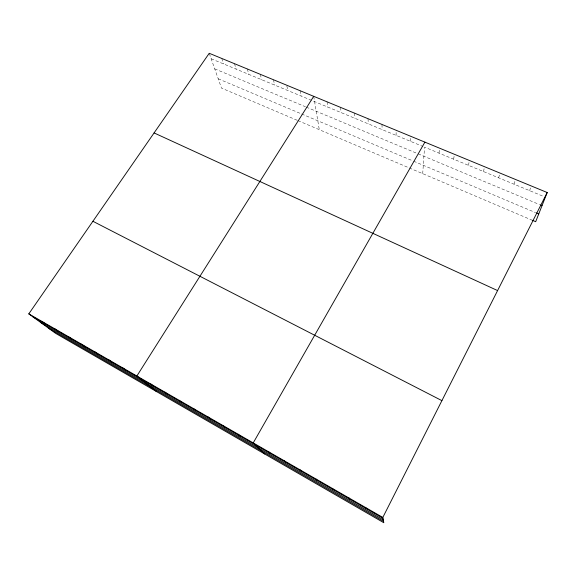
<?xml version="1.0" encoding="UTF-8"?>
<svg xmlns="http://www.w3.org/2000/svg" width="576" height="576" viewBox="0 0 576 576"><rect width="100%" height="100%" fill="white"/><g stroke="black" fill="none" stroke-linecap="round" stroke-linejoin="round"><path stroke-width="0.43" stroke-dasharray="2.88 2.16" d="M396.108 135.367L396.122 130.277M410.249 141.228L410.429 136.174M422.712 173.664L424.555 147.146L543.708 196.488M439.034 153.144L439.553 148.169M453.679 159.206L454.378 154.274M468.504 165.348L469.375 160.459M483.509 171.562L484.56 166.716M498.686 177.847L499.932 173.045M514.058 184.212L515.498 179.46M529.618 190.656L531.252 185.947M211.169 58.788L422.964 146.491M214.704 68.839L305.489 106.776M306.317 107.122L417.334 153.518M418.154 153.864L539.597 204.617M218.21 78.797L300.874 113.652M301.673 113.99L412.812 160.862M413.618 161.201L535.579 212.63M297.18 120.283L221.486 88.092L209.232 53.28M297.965 120.614L532.418 220.313M221.774 58.45L223.596 63.936M234.468 63.677L236.16 69.134M247.298 68.969L248.861 74.398M260.273 74.311L261.713 79.718M273.406 79.718L274.709 85.097M286.848 85.954L287.849 90.54M300.118 90.727L301.147 96.048M313.711 96.329L319.284 129.679M327.053 101.822L327.794 107.086M340.553 107.381L341.15 112.608M354.204 113.011L354.65 118.202M368.014 118.699L368.309 123.862M381.989 124.452L382.133 129.578"/><path stroke-width="0.86" d="M547.2 192.521L382.817 517.435L383.803 522.72L55.656 333.374L28.8 313.862L209.232 53.28L547.2 192.521L535.687 221.702L532.418 220.313M424.901 142.135L253.224 442.915L264.643 453.96M313.711 96.329L136.872 376.006L156.708 391.68M540.403 204.955L542.023 205.632M536.364 212.962L538.74 213.962M154.087 132.926L497.592 290.578M92.909 221.278L441.907 400.637M28.8 313.862L382.817 517.435M33.077 316.973L382.975 518.285M40.853 322.618L383.263 519.826M48.521 328.19L383.544 521.33M41.717 321.286L45.864 324.331M54.792 328.81L58.817 331.776M68.033 336.427L71.928 339.322M81.454 344.138L85.205 346.961M95.04 351.95L98.647 354.701M108.799 359.863L112.27 362.534M122.746 367.884L126.065 370.469M150.761 383.998L153.778 386.417M164.83 392.083L167.695 394.423M179.086 400.284L181.786 402.53M193.522 408.586L196.056 410.746M208.152 417.002L210.521 419.062M222.977 425.52L225.173 427.493M238.003 434.16L240.012 436.032M268.654 451.793L270.295 453.456M284.299 460.786L285.746 462.341M300.154 469.901L301.399 471.355M316.224 479.146L317.268 480.485M332.525 488.52L333.36 489.737M349.056 498.024L349.668 499.126M365.818 507.665L366.206 508.637"/></g></svg>
